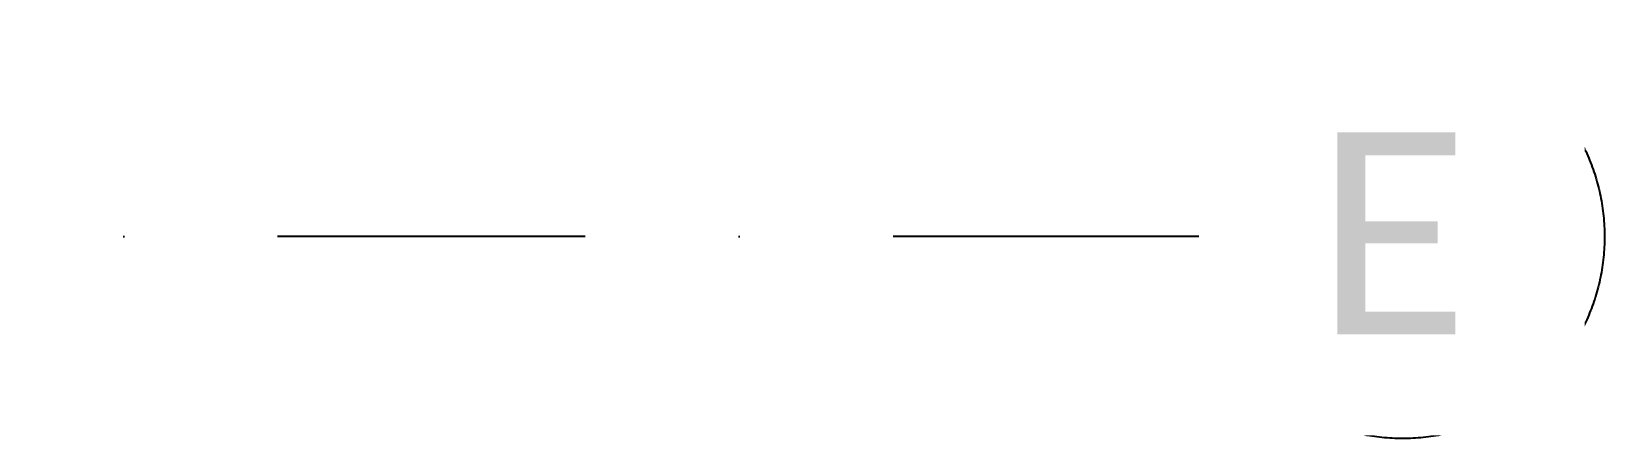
# Model space of a CAD drawing. Header units: millimetres. Extents: x -10000 to 124200, y -12045 to 23620.
# Drawn here: x 48152 to 50100, y 13255 to 13759 of the extents above; entities that cross this region are included whole.
import ezdxf

# ---------------------------------------------------------------- set-up
doc = ezdxf.new("R2010")
doc.units = ezdxf.units.MM
doc.header["$LTSCALE"] = 150
doc.linetypes.add('1625E_Grid$0$DASHDOTX2', pattern=[50.8, 25.4, -12.7, 0, -12.7])
doc.linetypes.add('HIDDENX2', pattern=[19.05, 12.7, -6.35])
doc.layers.add('1625E_Grid$0$ad-Grid', color=8, linetype='1625E_Grid$0$DASHDOTX2')
doc.layers.add('1625E_Grid$0$ad-Text main', color=7, linetype='Continuous')
doc.layers.add('ad-Framing', color=4, linetype='Continuous', lineweight=35)
doc.styles.add('1625E_Grid$0$Standard', font='arial.ttf')

# ---------------------------------------------------------------- blocks, each defined once
blk = doc.blocks.new('1625E_Grid')
at = {"layer": '1625E_Grid$0$ad-Grid', "ltscale": 0.1}
blk.add_lwpolyline([(16050, 13505), (-1950, 13505)], dxfattribs=at)
at = {"layer": '1625E_Grid$0$ad-Grid', "color": 7, "linetype": 'ByBlock'}
blk.add_circle((16300, 13505), 250, dxfattribs=at)
at = {"layer": '1625E_Grid$0$ad-Text main', "insert": (16286.5, 13509), "char_height": 250, "width": 227.385, "attachment_point": 5, "style": '1625E_Grid$0$Standard', "bg_fill": 2}
blk.add_mtext('{\\fCalibri|b0|i0|c0|p34;E}', dxfattribs=at)

msp = doc.modelspace()

# ---------------------------------------------------------------- block references
at = {"layer": 'ad-Framing', "linetype": 'HIDDENX2', "ltscale": 0.09}
msp.add_blockref('1625E_Grid', (33550, 0), dxfattribs=at)

doc.saveas('drawing.dxf')
